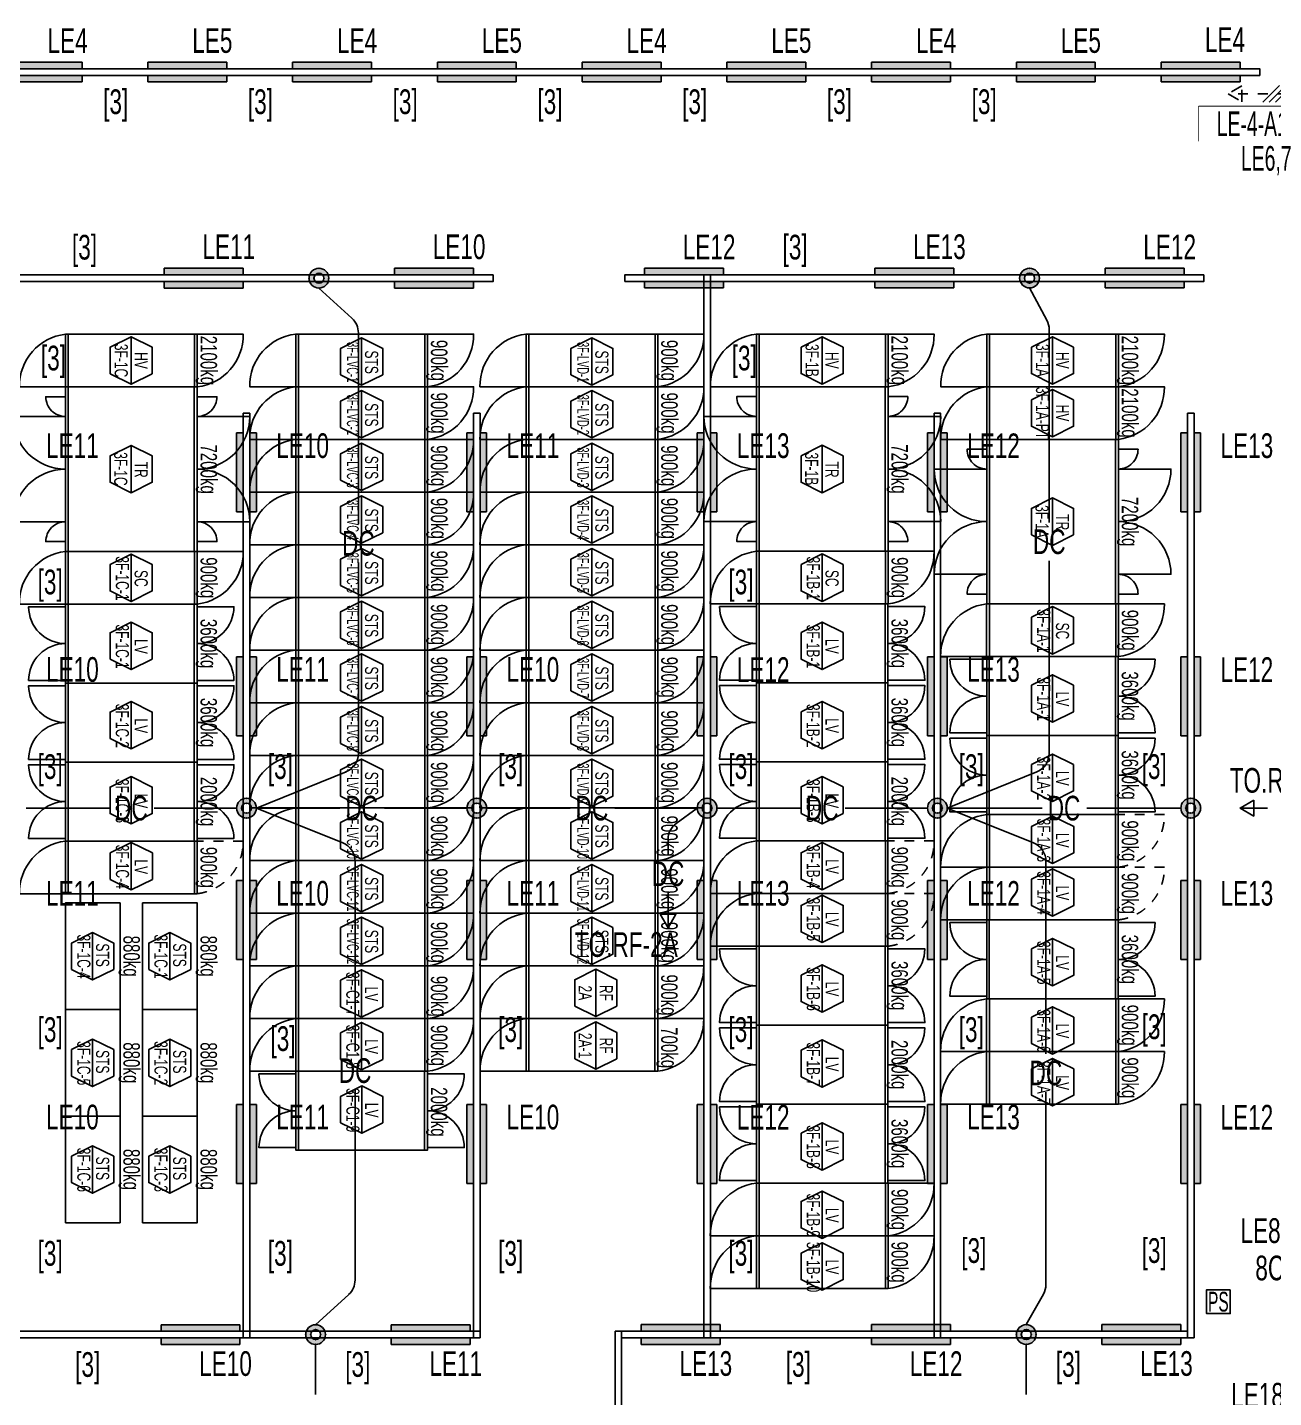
# Model space of a CAD drawing. Header units: millimetres. Extents: x 86947 to 500447, y -530175 to 1059536.
# Drawn here: x 290569 to 309510, y 400693 to 421509 of the extents above; entities that cross this region are included whole.
import ezdxf
from ezdxf.enums import TextEntityAlignment as Align

# ---------------------------------------------------------------- set-up
doc = ezdxf.new("R2010")
doc.units = ezdxf.units.MM
doc.header["$LTSCALE"] = 150
doc.set_wipeout_variables(frame=1)
doc.linetypes.add('D1', pattern=[3, 1, -1, 1])
for name, color, linetype in [('------01 Distribution Panel', 3, 'Continuous'), ('------03 Lighting Fixture', 3, 'Continuous'), ('------04 Lighting Switch', 2, 'Continuous'), ('------04 Number of Strands (가닥수)', 1, 'Continuous'), ('-----23 Concealed or Exposed Wire', 4, 'D1'), ('-----25 Emergency Lighting Embeded Wire in Ceiling or Wall', 1, 'Continuous'), ('-----28 Race Way', 1, 'Continuous'), ('-----33 Equipment', 5, 'Continuous'), ('-----36 Dimension', 1, 'Continuous')]:
    doc.layers.add(name, color=color, linetype=linetype)
doc.styles.add('ELEC', font='Dotum.ttf')

# ---------------------------------------------------------------- blocks, each defined once
blk = doc.blocks.new('STS-R')
blk.add_lwpolyline([(886994, -128588), (888614, -128588), (888614, -129418), (886994, -129418), (886994, -128588)])
blk = doc.blocks.new('전기실 장비배치')
at = {"layer": '-----33 Equipment'}
for p, q in [((116495, 498403, 0), (116495, 499203, 0)), ((118413, 498403, 0), (118413, 499203, 0)), ((119994, 498405, 0), (119994, 499205, 0)), ((121914, 498405, 0), (121914, 499205, 0)), ((123494, 498405, 0), (123494, 499205, 0)), ((125414, 498405, 0), (125414, 499205, 0)), ((126996, 498405), (126996, 499205)), ((128914, 498405), (128914, 499205)), ((130496, 498405), (130496, 499205)), ((132414, 498405), (132414, 499205)), ((116495, 495903, 0), (116495, 498403, 0)), ((118409, 495903, 0), (118409, 498403, 0)), ((119994, 497605, 0), (119994, 498405, 0)), ((121914, 497605, 0), (121914, 498405, 0)), ((123494, 497605, 0), (123494, 498405, 0)), ((125414, 497605, 0), (125414, 498405, 0)), ((126996, 495905), (126996, 498405)), ((128910, 495905), (128910, 498405)), ((130496, 497605), (130496, 498405)), ((132414, 497605), (132414, 498405)), ((119994, 496805, 0), (119994, 497605, 0)), ((121914, 496805, 0), (121914, 497605, 0)), ((123494, 496805, 0), (123494, 497605, 0)), ((125414, 496805, 0), (125414, 497605, 0)), ((130496, 495105), (130496, 497605)), ((132410, 495105), (132410, 497605)), ((119994, 496005, 0), (119994, 496805, 0)), ((121914, 496005, 0), (121914, 496805, 0)), ((123494, 496005, 0), (123494, 496805, 0)), ((125414, 496005, 0), (125414, 496805, 0)), ((116493, 495103, 0), (116493, 495903, 0)), ((118413, 495103, 0), (118413, 495903, 0)), ((119994, 495205, 0), (119994, 496005, 0)), ((121914, 495205, 0), (121914, 496005, 0)), ((123494, 495205, 0), (123494, 496005, 0)), ((125414, 495205, 0), (125414, 496005, 0)), ((126994, 495105), (126994, 495905)), ((128914, 495105), (128914, 495905)), ((116492, 495103, 0), (116492, 493903, 0)), ((118410, 495103, 0), (118410, 493903, 0)), ((119994, 494405, 0), (119994, 495205, 0)), ((121914, 494405, 0), (121914, 495205, 0)), ((123494, 494405, 0), (123494, 495205, 0)), ((125414, 494405, 0), (125414, 495205, 0)), ((126993, 495105), (126993, 493905)), ((128911, 495105), (128911, 493905)), ((130494, 494305), (130494, 495105)), ((132414, 494305), (132414, 495105)), ((119994, 493605, 0), (119994, 494405, 0)), ((121914, 493605, 0), (121914, 494405, 0)), ((123494, 493605, 0), (123494, 494405, 0)), ((125414, 493605, 0), (125414, 494405, 0)), ((130493, 494305), (130493, 493105)), ((132411, 494305), (132411, 493105)), ((116492, 493903, 0), (116492, 492703, 0)), ((118410, 493903, 0), (118410, 492703, 0)), ((126993, 493905), (126993, 492705)), ((128911, 493905), (128911, 492705)), ((119994, 492805, 0), (119994, 493605, 0)), ((121914, 492805, 0), (121914, 493605, 0)), ((123494, 492805, 0), (123494, 493605, 0)), ((125414, 492805, 0), (125414, 493605, 0)), ((130493, 493105), (130493, 491905)), ((132411, 493105), (132411, 491905)), ((119994, 492005, 0), (119994, 492805, 0)), ((121914, 492005, 0), (121914, 492805, 0)), ((123494, 492005, 0), (123494, 492805, 0)), ((125414, 492005, 0), (125414, 492805, 0)), ((116492, 492703, 0), (116492, 491503, 0)), ((118410, 492703, 0), (118410, 491503, 0)), ((126993, 492705), (126993, 491505)), ((128911, 492705), (128911, 491505)), ((119994, 491205, 0), (119994, 492005, 0)), ((121914, 491205, 0), (121914, 492005, 0)), ((123494, 491205, 0), (123494, 492005, 0)), ((125414, 491205, 0), (125414, 492005, 0)), ((130495, 491105, 0), (130495, 491905, 0)), ((132413, 491105, 0), (132413, 491905, 0)), ((116494, 490703, 0), (116494, 491503, 0)), ((118412, 490703, 0), (118412, 491503, 0)), ((126995, 490705), (126995, 491505)), ((128913, 490705), (128913, 491505)), ((119994, 490405, 0), (119994, 491205, 0)), ((121914, 490405, 0), (121914, 491205, 0)), ((123494, 490405, 0), (123494, 491205, 0)), ((125414, 490405, 0), (125414, 491205, 0)), ((130495, 490305, 0), (130495, 491105, 0)), ((132413, 490305, 0), (132413, 491105, 0)), ((126995, 489905), (126995, 490705)), ((128913, 489905), (128913, 490705)), ((119994, 489605, 0), (119994, 490405, 0)), ((121914, 489605, 0), (121914, 490405, 0)), ((123494, 489605, 0), (123494, 490405, 0)), ((125414, 489605, 0), (125414, 490405, 0)), ((130493, 490305, 0), (130493, 489105, 0)), ((132411, 490305, 0), (132411, 489105, 0)), ((126993, 489905), (126993, 488705)), ((128911, 489905), (128911, 488705)), ((119994, 488805, 0), (119994, 489605, 0)), ((121914, 488805, 0), (121914, 489605, 0)), ((123493, 489605, 0), (123493, 488805, 0)), ((125411, 489605, 0), (125411, 488805, 0)), ((130494, 488305, 0), (130494, 489105, 0)), ((132414, 488305, 0), (132414, 489105, 0)), ((119994, 488005, 0), (119994, 488805, 0)), ((121914, 488005, 0), (121914, 488805, 0)), ((123493, 488805, 0), (123493, 488005, 0)), ((125411, 488805, 0), (125411, 488005, 0)), ((126993, 488705), (126993, 487505)), ((128911, 488705), (128911, 487505)), ((130494, 487505, 0), (130494, 488305, 0)), ((132414, 487505, 0), (132414, 488305, 0)), ((119993, 488005, 0), (119993, 486805, 0)), ((121911, 488005, 0), (121911, 486805, 0)), ((126993, 487505), (126993, 486305)), ((128911, 487505), (128911, 486305)), ((126994, 485505), (126994, 486305)), ((128914, 485505), (128914, 486305)), ((126994, 484705), (126994, 485505)), ((128914, 484705), (128914, 485505))]:
    blk.add_line(p, q, dxfattribs=at)
at = {"layer": '-----33 Equipment', "elevation": 0}
for points in [[(116453, 499203, 0.385743), (115753, 498403), (116453, 498403)], [(118453, 498403, 0.385743), (119153, 499203), (118453, 499203)], [(119952, 499205, 0.385743), (119252, 498405), (119952, 498405)], [(121954, 498405, 0.385743), (122654, 499205), (121954, 499205)], [(123452, 499205, 0.385743), (122752, 498405), (123452, 498405)], [(125454, 498405, 0.385743), (126154, 499205), (125454, 499205)], [(130454, 499205, 0.385743), (129754, 498405), (130454, 498405)], [(132454, 498405, 0.385743), (133154, 499205), (132454, 499205)], [(119952, 498405, 0.385743), (119252, 497605), (119952, 497605)], [(121954, 497605, 0.385743), (122654, 498405), (121954, 498405)], [(123452, 498405, 0.385743), (122752, 497605), (123452, 497605)], [(125454, 497605, 0.385743), (126154, 498405), (125454, 498405)], [(130454, 498405, 0.385743), (129754, 497605), (130454, 497605)], [(132454, 497605, 0.385743), (133154, 498405), (132454, 498405)], [(116453, 496053), (116153, 496053, -0.414214), (116453, 496353), (115653, 496353, -0.414214), (116453, 497153, -0.414214), (115653, 497953), (116453, 497953, -0.414214), (116153, 498253), (116453, 498253)], [(118453, 496053), (118753, 496053, 0.414214), (118453, 496353), (119253, 496353, 0.414214), (118453, 497153, 0.414214), (119253, 497953), (118453, 497953, 0.414214), (118753, 498253), (118453, 498253)], [(119952, 497605, 0.385743), (119252, 496805), (119952, 496805)], [(121954, 496805, 0.385743), (122654, 497605), (121954, 497605)], [(125454, 496805, 0.385743), (126154, 497605), (125454, 497605)], [(130454, 495255), (130154, 495255, -0.414214), (130454, 495555), (129654, 495555, -0.414214), (130454, 496355, -0.414214), (129654, 497155), (130454, 497155, -0.414214), (130154, 497455), (130454, 497455)], [(132454, 495255), (132754, 495255, 0.414214), (132454, 495555), (133254, 495555, 0.414214), (132454, 496355, 0.414214), (133254, 497155), (132454, 497155, 0.414214), (132754, 497455), (132454, 497455)], [(119952, 496805, 0.385743), (119252, 496005), (119952, 496005)], [(121954, 496005, 0.385743), (122654, 496805), (121954, 496805)], [(123452, 496805, 0.385743), (122752, 496005), (123452, 496005)], [(125454, 496005, 0.385743), (126154, 496805), (125454, 496805)], [(116451, 495903, 0.385743), (115751, 495103), (116451, 495103)], [(118453, 495103, 0.385743), (119153, 495903), (118453, 495903)], [(119952, 496005, 0.385743), (119252, 495205), (119952, 495205)], [(121954, 495205, 0.385743), (122654, 496005), (121954, 496005)], [(123452, 496005, 0.385743), (122752, 495205), (123452, 495205)], [(125454, 495205, 0.385743), (126154, 496005), (125454, 496005)], [(116452, 495063), (115892, 495063), (115892, 495063, 0.414214), (116452, 494503, 0.414214), (115892, 493943), (116452, 493943)], [(118452, 493943), (119012, 493943, 0.414214), (118452, 494503, 0.414214), (119012, 495063), (118452, 495063)], [(119952, 495205, 0.385743), (119252, 494405), (119952, 494405)], [(121954, 494405, 0.385743), (122654, 495205), (121954, 495205)], [(123452, 495205, 0.385743), (122752, 494405), (123452, 494405)], [(125454, 494405, 0.385743), (126154, 495205), (125454, 495205)], [(130452, 495105, 0.385743), (129752, 494305), (130452, 494305)], [(132454, 494305, 0.385743), (133154, 495105), (132454, 495105)], [(119952, 494405, 0.385743), (119252, 493605), (119952, 493605)], [(121954, 493605, 0.385743), (122654, 494405), (121954, 494405)], [(123452, 494405, 0.385743), (122752, 493605), (123452, 493605)], [(125454, 493605, 0.385743), (126154, 494405), (125454, 494405)], [(130453, 494265), (129893, 494265), (129893, 494265, 0.414214), (130453, 493705, 0.414214), (129893, 493145), (130453, 493145)], [(132453, 493145), (133013, 493145, 0.414214), (132453, 493705, 0.414214), (133013, 494265), (132453, 494265)], [(116452, 492743), (115892, 492743, -0.414214), (116452, 493303, -0.414214), (115892, 493863), (115892, 493863), (116452, 493863)], [(118452, 492743), (119012, 492743, 0.414214), (118452, 493303, 0.414214), (119012, 493863), (118452, 493863)], [(119952, 493605, 0.385743), (119252, 492805), (119952, 492805)], [(121954, 492805, 0.385743), (122654, 493605), (121954, 493605)], [(123452, 493605, 0.385743), (122752, 492805), (123452, 492805)], [(125454, 492805, 0.385743), (126154, 493605), (125454, 493605)], [(130453, 491945), (129893, 491945, -0.414214), (130453, 492505, -0.414214), (129893, 493065), (129893, 493065), (130453, 493065)], [(132453, 491945), (133013, 491945, 0.414214), (132453, 492505, 0.414214), (133013, 493065), (132453, 493065)], [(119952, 492805, 0.385743), (119252, 492005), (119952, 492005)], [(121954, 492005, 0.385743), (122654, 492805), (121954, 492805)], [(123452, 492805, 0.385743), (122752, 492005), (123452, 492005)], [(125454, 492005, 0.385743), (126154, 492805), (125454, 492805)], [(116452, 491543), (115892, 491543, -0.414214), (116452, 492103, -0.414214), (115892, 492663), (115892, 492663), (116452, 492663)], [(118452, 491543), (119012, 491543, 0.414214), (118452, 492103, 0.414214), (119012, 492663), (118452, 492663)], [(119952, 492005, 0.385743), (119252, 491205), (119952, 491205)], [(121954, 491205, 0.385743), (122654, 492005), (121954, 492005)], [(123452, 492005, 0.385743), (122752, 491205), (123452, 491205)], [(125454, 491205, 0.385743), (126154, 492005), (125454, 492005)], [(130453, 491905, 0.385743), (129753, 491105), (130453, 491105)], [(116452, 491503, 0.385743), (115752, 490703), (116452, 490703)], [(119952, 491205, 0.385743), (119252, 490405), (119952, 490405)], [(121954, 490405, 0.385743), (122654, 491205), (121954, 491205)], [(123452, 491205, 0.385743), (122752, 490405), (123452, 490405)], [(125454, 490405, 0.385743), (126154, 491205), (125454, 491205)], [(130453, 491105, 0.385743), (129753, 490305), (130453, 490305)], [(119952, 490405, 0.385743), (119252, 489605), (119993, 489605)], [(121954, 489605, 0.385743), (122654, 490405), (121954, 490405)], [(123452, 490405, 0.385743), (122752, 489605), (123452, 489605)], [(125454, 489605, 0.385743), (126154, 490405), (125454, 490405)], [(130453, 489145), (129893, 489145, -0.414214), (130453, 489705, -0.414214), (129893, 490265), (129893, 490265), (130453, 490265)], [(132453, 489145), (133013, 489145, 0.414214), (132453, 489705, 0.414214), (133013, 490265), (132453, 490265)], [(119952, 489605, 0.385743), (119252, 488805), (119952, 488805)], [(121954, 488805, 0.385743), (122654, 489605), (121954, 489605)], [(123453, 489605, 0.385743), (122753, 488805), (123453, 488805)], [(125453, 488805, 0.385743), (126153, 489605), (125453, 489605)], [(130452, 489105, 0.385743), (129752, 488305), (130452, 488305)], [(132454, 488305, 0.385743), (133154, 489105), (132454, 489105)], [(119952, 488805, 0.385743), (119252, 488005), (119952, 488005)], [(121954, 488005, 0.385743), (122654, 488805), (121954, 488805)], [(123453, 488805, 0.385743), (122753, 488005), (123453, 488005)], [(125453, 488005, 0.385743), (126153, 488805), (125453, 488805)], [(130452, 488305, 0.385743), (129752, 487505), (130452, 487505)], [(132454, 487505, 0.385743), (133154, 488305), (132454, 488305)], [(119953, 486845), (119393, 486845, -0.414214), (119953, 487405, -0.414214), (119393, 487965), (119393, 487965), (119953, 487965)], [(121953, 487965), (122513, 487965, -0.414214), (121953, 487405, -0.414214), (122513, 486845), (121953, 486845)]]:
    blk.add_lwpolyline(points, format="xyb", dxfattribs=at)
for points in [[(118453, 498403), (118453, 499203), (116453, 499203), (116453, 498403)], [(121954, 498405), (121954, 499205), (119952, 499205), (119952, 498405)], [(125454, 498405), (125454, 499205), (123452, 499205), (123452, 498405)], [(128954, 498405), (128954, 499205), (126954, 499205), (126954, 498405)], [(132454, 498405), (132454, 499205), (130454, 499205), (130454, 498405)], [(116453, 495903), (116453, 498403), (118453, 498403), (118453, 495903)], [(121954, 497605), (121954, 498405), (119952, 498405), (119952, 497605)], [(125454, 497605), (125454, 498405), (123452, 498405), (123452, 497605)], [(126954, 495905), (126954, 498405), (128954, 498405), (128954, 495905)], [(132454, 497605), (132454, 498405), (130454, 498405), (130454, 497605)], [(121954, 496805), (121954, 497605), (119952, 497605), (119952, 496805)], [(125454, 496805), (125454, 497605), (123452, 497605), (123452, 496805)], [(130454, 495105), (130454, 497605), (132454, 497605), (132454, 495105)], [(121954, 496005), (121954, 496805), (119952, 496805), (119952, 496005)], [(125454, 496005), (125454, 496805), (123452, 496805), (123452, 496005)], [(118453, 495103), (118453, 495903), (116451, 495903), (116451, 495103)], [(121954, 495205), (121954, 496005), (119952, 496005), (119952, 495205)], [(125454, 495205), (125454, 496005), (123452, 496005), (123452, 495205)], [(128954, 495105), (128954, 495905), (126952, 495905), (126952, 495105)], [(116452, 495103), (116452, 493903), (118452, 493903), (118452, 495103)], [(121954, 494405), (121954, 495205), (119952, 495205), (119952, 494405)], [(125454, 494405), (125454, 495205), (123452, 495205), (123452, 494405)], [(126953, 495105), (126953, 493905), (128953, 493905), (128953, 495105)], [(132454, 494305), (132454, 495105), (130452, 495105), (130452, 494305)], [(121954, 493605), (121954, 494405), (119952, 494405), (119952, 493605)], [(125454, 493605), (125454, 494405), (123452, 494405), (123452, 493605)], [(130453, 494305), (130453, 493105), (132453, 493105), (132453, 494305)], [(116452, 493903), (116452, 492703), (118452, 492703), (118452, 493903)], [(126953, 493905), (126953, 492705), (128953, 492705), (128953, 493905)], [(121954, 492805), (121954, 493605), (119952, 493605), (119952, 492805)], [(125454, 492805), (125454, 493605), (123452, 493605), (123452, 492805)], [(130453, 493105), (130453, 491905), (132453, 491905), (132453, 493105)], [(121954, 492005), (121954, 492805), (119952, 492805), (119952, 492005)], [(125454, 492005), (125454, 492805), (123452, 492805), (123452, 492005)], [(116452, 492703), (116452, 491503), (118452, 491503), (118452, 492703)], [(126953, 492705), (126953, 491505), (128953, 491505), (128953, 492705)], [(121954, 491205), (121954, 492005), (119952, 492005), (119952, 491205)], [(125454, 491205), (125454, 492005), (123452, 492005), (123452, 491205)], [(132453, 491105), (132453, 491905), (130453, 491905), (130453, 491105)], [(118452, 490703), (118452, 491503), (116452, 491503), (116452, 490703)], [(128953, 490705), (128953, 491505), (126953, 491505), (126953, 490705)], [(121954, 490405), (121954, 491205), (119952, 491205), (119952, 490405)], [(125454, 490405), (125454, 491205), (123452, 491205), (123452, 490405)], [(132453, 490305), (132453, 491105), (130453, 491105), (130453, 490305)], [(128953, 489905), (128953, 490705), (126953, 490705), (126953, 489905)], [(121954, 489605), (121954, 490405), (119952, 490405), (119952, 489605)], [(125454, 489605), (125454, 490405), (123452, 490405), (123452, 489605)], [(130453, 490305), (130453, 489105), (132453, 489105), (132453, 490305)], [(126953, 489905), (126953, 488705), (128953, 488705), (128953, 489905)], [(121954, 488805), (121954, 489605), (119952, 489605), (119952, 488805)], [(123453, 489605), (123453, 488805), (125453, 488805), (125453, 489605)], [(132454, 488305), (132454, 489105), (130452, 489105), (130452, 488305)], [(121954, 488005), (121954, 488805), (119952, 488805), (119952, 488005)], [(123453, 488805), (123453, 488005), (125453, 488005), (125453, 488805)], [(126953, 488705), (126953, 487505), (128953, 487505), (128953, 488705)], [(132454, 487505), (132454, 488305), (130452, 488305), (130452, 487505)], [(119953, 488005), (119953, 486805), (121953, 486805), (121953, 488005)], [(126953, 487505), (126953, 486305), (128953, 486305), (128953, 487505)], [(128954, 485505), (128954, 486305), (126952, 486305), (126952, 485505)], [(128954, 484705), (128954, 485505), (126952, 485505), (126952, 484705)]]:
    blk.add_lwpolyline(points, close=True, dxfattribs=at)
at = {"layer": '-----33 Equipment'}
for points in [[(126954, 499205, 0.385743), (126254, 498405), (126954, 498405)], [(128954, 498405, 0.385743), (129654, 499205), (128954, 499205)], [(126954, 496055), (126654, 496055, -0.414214), (126954, 496355), (126154, 496355, -0.414214), (126954, 497155, -0.414214), (126154, 497955), (126954, 497955, -0.414214), (126654, 498255), (126954, 498255)], [(128954, 496055), (129254, 496055, 0.414214), (128954, 496355), (129754, 496355, 0.414214), (128954, 497155, 0.414214), (129754, 497955), (128954, 497955, 0.414214), (129254, 498255), (128954, 498255)], [(126952, 495905, 0.385743), (126252, 495105), (126952, 495105)], [(128954, 495105, 0.385743), (129654, 495905), (128954, 495905)], [(126953, 495065), (126393, 495065), (126393, 495065, 0.414214), (126953, 494505, 0.414214), (126393, 493945), (126953, 493945)], [(128953, 493945), (129513, 493945, 0.414214), (128953, 494505, 0.414214), (129513, 495065), (128953, 495065)], [(126953, 492745), (126393, 492745, -0.414214), (126953, 493305, -0.414214), (126393, 493865), (126393, 493865), (126953, 493865)], [(128953, 492745), (129513, 492745, 0.414214), (128953, 493305, 0.414214), (129513, 493865), (128953, 493865)], [(126953, 491545), (126393, 491545, -0.414214), (126953, 492105, -0.414214), (126393, 492665), (126393, 492665), (126953, 492665)], [(128953, 491545), (129513, 491545, 0.414214), (128953, 492105, 0.414214), (129513, 492665), (128953, 492665)], [(126953, 491505, 0.385743), (126253, 490705), (126953, 490705)], [(126953, 490705, 0.385743), (126253, 489905), (126953, 489905)], [(126953, 488745), (126393, 488745, -0.414214), (126953, 489305, -0.414214), (126393, 489865), (126393, 489865), (126953, 489865)], [(128953, 488745), (129513, 488745, 0.414214), (128953, 489305, 0.414214), (129513, 489865), (128953, 489865)], [(126953, 487545), (126393, 487545, -0.414214), (126953, 488105, -0.414214), (126393, 488665), (126393, 488665), (126953, 488665)], [(128953, 487545), (129513, 487545, 0.414214), (128953, 488105, 0.414214), (129513, 488665), (128953, 488665)], [(126953, 486345), (126393, 486345, -0.414214), (126953, 486905, -0.414214), (126393, 487465), (126393, 487465), (126953, 487465)], [(128953, 486345), (129513, 486345, 0.414214), (128953, 486905, 0.414214), (129513, 487465), (128953, 487465)], [(126952, 486305, 0.385743), (126252, 485505), (126952, 485505)], [(128954, 485505, 0.385743), (129654, 486305), (128954, 486305)], [(126952, 485505, 0.385743), (126252, 484705), (126952, 484705)], [(128954, 484705, 0.385743), (129654, 485505), (128954, 485505)]]:
    blk.add_lwpolyline(points, format="xyb", dxfattribs=at)
at = {"layer": '-----33 Equipment', "elevation": 0}
for points in [[(117451, 498443), (117451, 499163), (117771, 499004), (117771, 498603), (117451, 498443), (117131, 498603), (117131, 499004), (117451, 499163)], [(120953, 498427), (120953, 499147), (121273, 498987), (121273, 498586), (120953, 498427), (120633, 498586), (120633, 498987), (120953, 499147)], [(124453, 498427), (124453, 499147), (124773, 498987), (124773, 498586), (124453, 498427), (124133, 498586), (124133, 498987), (124453, 499147)], [(131454, 498445), (131454, 499165), (131774, 499005), (131774, 498605), (131454, 498445), (131134, 498605), (131134, 499005), (131454, 499165)], [(120953, 497627), (120953, 498347), (121273, 498187), (121273, 497786), (120953, 497627), (120633, 497786), (120633, 498187), (120953, 498347)], [(124453, 497627), (124453, 498347), (124773, 498187), (124773, 497786), (124453, 497627), (124133, 497786), (124133, 498187), (124453, 498347)], [(131454, 497645), (131454, 498365), (131774, 498205), (131774, 497805), (131454, 497645), (131134, 497805), (131134, 498205), (131454, 498365)], [(117451, 496793), (117451, 497513), (117771, 497354), (117771, 496953), (117451, 496793), (117131, 496953), (117131, 497354), (117451, 497513)], [(120953, 496827), (120953, 497547), (121273, 497387), (121273, 496986), (120953, 496827), (120633, 496986), (120633, 497387), (120953, 497547)], [(124453, 496827), (124453, 497547), (124773, 497387), (124773, 496986), (124453, 496827), (124133, 496986), (124133, 497387), (124453, 497547)], [(120953, 496027), (120953, 496747), (121273, 496587), (121273, 496186), (120953, 496027), (120633, 496186), (120633, 496587), (120953, 496747)], [(122752, 496805), (123452, 496805)], [(124453, 496027), (124453, 496747), (124773, 496587), (124773, 496186), (124453, 496027), (124133, 496186), (124133, 496587), (124453, 496747)], [(131454, 495995), (131454, 496715), (131774, 496555), (131774, 496155), (131454, 495995), (131134, 496155), (131134, 496555), (131454, 496715)], [(117451, 495142), (117451, 495862), (117771, 495703), (117771, 495302), (117451, 495142), (117131, 495302), (117131, 495703), (117451, 495862)], [(120953, 495227), (120953, 495947), (121273, 495787), (121273, 495386), (120953, 495227), (120633, 495386), (120633, 495787), (120953, 495947)], [(124453, 495227), (124453, 495947), (124773, 495787), (124773, 495386), (124453, 495227), (124133, 495386), (124133, 495787), (124453, 495947)], [(120953, 494427), (120953, 495147), (121273, 494987), (121273, 494586), (120953, 494427), (120633, 494586), (120633, 494987), (120953, 495147)], [(124453, 494427), (124453, 495147), (124773, 494987), (124773, 494586), (124453, 494427), (124133, 494586), (124133, 494987), (124453, 495147)], [(131454, 494344), (131454, 495064), (131774, 494904), (131774, 494504), (131454, 494344), (131134, 494504), (131134, 494904), (131454, 495064)], [(117450, 494107), (117450, 494827), (117770, 494668), (117770, 494267), (117450, 494107), (117130, 494267), (117130, 494668), (117450, 494827)], [(120953, 493627), (120953, 494347), (121273, 494187), (121273, 493786), (120953, 493627), (120633, 493786), (120633, 494187), (120953, 494347)], [(124453, 493627), (124453, 494347), (124773, 494187), (124773, 493786), (124453, 493627), (124133, 493786), (124133, 494187), (124453, 494347)], [(131453, 493309), (131453, 494029), (131773, 493869), (131773, 493468), (131453, 493309), (131133, 493468), (131133, 493869), (131453, 494029)], [(117450, 492903), (117450, 493623), (117770, 493463), (117770, 493062), (117450, 492903), (117130, 493062), (117130, 493463), (117450, 493623)], [(120953, 492827), (120953, 493547), (121273, 493387), (121273, 492986), (120953, 492827), (120633, 492986), (120633, 493387), (120953, 493547)], [(124453, 492827), (124453, 493547), (124773, 493387), (124773, 492986), (124453, 492827), (124133, 492986), (124133, 493387), (124453, 493547)], [(120953, 492027), (120953, 492747), (121273, 492587), (121273, 492186), (120953, 492027), (120633, 492186), (120633, 492587), (120953, 492747)], [(124453, 492027), (124453, 492747), (124773, 492587), (124773, 492186), (124453, 492027), (124133, 492186), (124133, 492587), (124453, 492747)], [(131453, 492104), (131453, 492824), (131773, 492664), (131773, 492264), (131453, 492104), (131133, 492264), (131133, 492664), (131453, 492824)], [(117450, 491762), (117450, 492482), (117770, 492322), (117770, 491921), (117450, 491762), (117130, 491921), (117130, 492322), (117450, 492482)], [(120953, 491227), (120953, 491947), (121273, 491787), (121273, 491386), (120953, 491227), (120633, 491386), (120633, 491787), (120953, 491947)], [(124453, 491227), (124453, 491947), (124773, 491787), (124773, 491386), (124453, 491227), (124133, 491386), (124133, 491787), (124453, 491947)], [(131455, 491163), (131455, 491883), (131775, 491724), (131775, 491323), (131455, 491163), (131135, 491323), (131135, 491724), (131455, 491883)], [(117452, 490762), (117452, 491482), (117772, 491322), (117772, 490921), (117452, 490762), (117132, 490921), (117132, 491322), (117452, 491482)], [(120953, 490427), (120953, 491147), (121273, 490987), (121273, 490586), (120953, 490427), (120633, 490586), (120633, 490987), (120953, 491147)], [(124453, 490427), (124453, 491147), (124773, 490987), (124773, 490586), (124453, 490427), (124133, 490586), (124133, 490987), (124453, 491147)], [(131455, 490363), (131455, 491083), (131775, 490924), (131775, 490523), (131455, 490363), (131135, 490523), (131135, 490924), (131455, 491083)], [(120953, 489627), (120953, 490347), (121273, 490187), (121273, 489786), (120953, 489627), (120633, 489786), (120633, 490187), (120953, 490347)], [(124453, 489627), (124453, 490347), (124773, 490187), (124773, 489786), (124453, 489627), (124133, 489786), (124133, 490187), (124453, 490347)], [(116865, 490113), (116865, 489393), (116545, 489553), (116545, 489954), (116865, 490113), (117185, 489954), (117185, 489553), (116865, 489393)], [(118037, 490113), (118037, 489393), (117717, 489553), (117717, 489954), (118037, 490113), (118357, 489954), (118357, 489553), (118037, 489393)], [(131455, 489304), (131455, 490024), (131775, 489864), (131775, 489464), (131455, 489304), (131135, 489464), (131135, 489864), (131455, 490024)], [(120953, 488827), (120953, 489547), (121273, 489387), (121273, 488986), (120953, 488827), (120633, 488986), (120633, 489387), (120953, 489547)], [(124511, 489556), (124511, 488836), (124191, 488996), (124191, 489396), (124511, 489556), (124831, 489396), (124831, 488996), (124511, 488836)], [(131455, 488266), (131455, 488986), (131775, 488827), (131775, 488426), (131455, 488266), (131135, 488426), (131135, 488827), (131455, 488986)], [(120953, 488027), (120953, 488747), (121273, 488587), (121273, 488186), (120953, 488027), (120633, 488186), (120633, 488587), (120953, 488747)], [(124511, 488756), (124511, 488036), (124191, 488196), (124191, 488596), (124511, 488756), (124831, 488596), (124831, 488196), (124511, 488036)], [(116865, 488493), (116865, 487773), (116545, 487933), (116545, 488334), (116865, 488493), (117185, 488334), (117185, 487933), (116865, 487773)], [(118037, 488493), (118037, 487773), (117717, 487933), (117717, 488334), (118037, 488493), (118357, 488334), (118357, 487933), (118037, 487773)], [(131455, 487480), (131455, 488200), (131775, 488041), (131775, 487640), (131455, 487480), (131135, 487640), (131135, 488041), (131455, 488200)], [(120954, 487063), (120954, 487783), (121274, 487624), (121274, 487223), (120954, 487063), (120634, 487223), (120634, 487624), (120954, 487783)], [(116865, 486873), (116865, 486153), (116545, 486313), (116545, 486714), (116865, 486873), (117185, 486714), (117185, 486313), (116865, 486153)], [(118037, 486873), (118037, 486153), (117717, 486313), (117717, 486714), (118037, 486873), (118357, 486714), (118357, 486313), (118037, 486153)]]:
    blk.add_lwpolyline(points, dxfattribs=at)
at = {"layer": '-----33 Equipment'}
for points in [[(127952, 498445), (127952, 499165), (128272, 499005), (128272, 498605), (127952, 498445), (127632, 498605), (127632, 499005), (127952, 499165)], [(127952, 496795), (127952, 497515), (128272, 497355), (128272, 496955), (127952, 496795), (127632, 496955), (127632, 497355), (127952, 497515)], [(127952, 495144), (127952, 495864), (128272, 495704), (128272, 495304), (127952, 495144), (127632, 495304), (127632, 495704), (127952, 495864)], [(127951, 494109), (127951, 494829), (128271, 494669), (128271, 494268), (127951, 494109), (127631, 494268), (127631, 494669), (127951, 494829)], [(127951, 492904), (127951, 493624), (128271, 493464), (128271, 493064), (127951, 492904), (127631, 493064), (127631, 493464), (127951, 493624)], [(127951, 491763), (127951, 492483), (128271, 492324), (128271, 491923), (127951, 491763), (127631, 491923), (127631, 492324), (127951, 492483)], [(127953, 490763), (127953, 491483), (128273, 491324), (128273, 490923), (127953, 490763), (127633, 490923), (127633, 491324), (127953, 491483)], [(127953, 489963), (127953, 490683), (128273, 490524), (128273, 490123), (127953, 489963), (127633, 490123), (127633, 490524), (127953, 490683)], [(127953, 488904), (127953, 489624), (128273, 489464), (128273, 489064), (127953, 488904), (127633, 489064), (127633, 489464), (127953, 489624)], [(127953, 487763), (127953, 488483), (128273, 488324), (128273, 487923), (127953, 487763), (127633, 487923), (127633, 488324), (127953, 488483)], [(127953, 486504), (127953, 487224), (128273, 487064), (128273, 486664), (127953, 486504), (127633, 486664), (127633, 487064), (127953, 487224)], [(127953, 485466), (127953, 486186), (128273, 486027), (128273, 485626), (127953, 485466), (127633, 485626), (127633, 486027), (127953, 486186)], [(127953, 484680), (127953, 485400), (128273, 485241), (128273, 484840), (127953, 484680), (127633, 484840), (127633, 485241), (127953, 485400)]]:
    blk.add_lwpolyline(points, dxfattribs=at)
at = {"layer": '-----33 Equipment', "linetype": 'D1', "elevation": 0}
for points in [[(132453, 491105, 0.385743), (133153, 491905), (132453, 491905)], [(118452, 490703, 0.385743), (119152, 491503), (118452, 491503)], [(132453, 490305, 0.385743), (133153, 491105), (132453, 491105)]]:
    blk.add_lwpolyline(points, format="xyb", dxfattribs=at)
at = {"layer": '-----33 Equipment', "linetype": 'D1'}
for points in [[(128953, 490705, 0.385743), (129653, 491505), (128953, 491505)], [(128953, 489905, 0.385743), (129653, 490705), (128953, 490705)]]:
    blk.add_lwpolyline(points, format="xyb", dxfattribs=at)
at = {"layer": '-----33 Equipment'}
blk.add_arc((123543, 496819, 0), 791, 96.6265, 181.0016, dxfattribs=at)
at = {"layer": '-----33 Equipment', "rotation": 90.00000000000001}
for p in [(-12136, -398050, 0), (-10964, -398050, 0), (-12136, -399670, 0), (-10964, -399670, 0), (-12136, -401290, 0), (-10964, -401290, 0)]:
    blk.add_blockref('STS-R', p, dxfattribs=at)
at = {"layer": '-----33 Equipment', "style": 'ELEC', "width": 0.7}
for s, p in [('2100kg', (129100, 498805)), ('2100kg', (132600, 498805)), ('2100kg', (118599, 498804, 0)), ('900kg', (122100, 498805, 0)), ('900kg', (125600, 498805, 0)), ('2100kg', (132600, 498005)), ('900kg', (122100, 498005, 0)), ('900kg', (125600, 498005, 0)), ('7200kg', (118599, 497153, 0)), ('900kg', (122100, 497205, 0)), ('900kg', (125600, 497205, 0)), ('7200kg', (129100, 497155)), ('900kg', (122100, 496405, 0)), ('900kg', (125600, 496405, 0)), ('7200kg', (132600, 496355)), ('900kg', (122100, 495605, 0)), ('900kg', (125600, 495605, 0)), ('900kg', (118599, 495503, 0)), ('900kg', (129100, 495505)), ('900kg', (122100, 494791, 0)), ('900kg', (125600, 494791, 0)), ('900kg', (132600, 494705)), ('3600kg', (118598, 494503, 0)), ('3600kg', (129099, 494505)), ('900kg', (122100, 493991, 0)), ('900kg', (125600, 493991, 0)), ('3600kg', (132599, 493705)), ('3600kg', (118598, 493303, 0)), ('3600kg', (129099, 493305)), ('900kg', (122100, 493177, 0)), ('900kg', (125600, 493177, 0)), ('3600kg', (132599, 492505)), ('900kg', (122100, 492391, 0)), ('900kg', (125600, 492391, 0)), ('2000kg', (118598, 492103, 0)), ('2000kg', (129099, 492105)), ('900kg', (122100, 491577, 0)), ('900kg', (125600, 491577, 0)), ('900kg', (132599, 491505, 0)), ('900kg', (118598, 491103, 0)), ('900kg', (129099, 491105)), ('900kg', (122100, 490777, 0)), ('900kg', (125600, 490777, 0)), ('900kg', (132599, 490705, 0)), ('900kg', (129099, 490305)), ('900kg', (122100, 489964, 0)), ('900kg', (125600, 489964, 0)), ('880kg', (117426, 489754, 0)), ('880kg', (118598, 489754, 0)), ('3600kg', (132599, 489705, 0)), ('3600kg', (129099, 489305)), ('900kg', (122100, 489144, 0)), ('900kg', (125599, 489164, 0)), ('900kg', (132600, 488705, 0)), ('900kg', (122100, 488397, 0)), ('700kg', (125599, 488364, 0)), ('880kg', (117426, 488134, 0)), ('880kg', (118598, 488134, 0)), ('2000kg', (129099, 488105)), ('900kg', (132600, 487905, 0)), ('2000kg', (122099, 487388, 0)), ('3600kg', (129099, 486905)), ('880kg', (117426, 486514, 0)), ('880kg', (118598, 486514, 0)), ('900kg', (129100, 485905)), ('900kg', (129100, 485105))]:
    blk.add_text(s, height=250, rotation=270, dxfattribs=at).set_placement(p, align=Align.MIDDLE)
at = {"layer": '-----33 Equipment', "style": 'ELEC'}
for s, height, width, p in [('3F-1C', 200, 0.7, (117299, 498803, 0)), ('3F-LVC-1', 180, 0.6, (120819, 498778, 0)), ('3F-LVD-1', 180, 0.6, (124319, 498778, 0)), ('3F-1B', 200, 0.7, (127800, 498805)), ('3F-1A', 200, 0.7, (131302, 498805)), ('HV', 200, 0.7, (117602, 498803, 0)), ('STS', 200, 0.7, (121104, 498778, 0)), ('STS', 200, 0.7, (124604, 498778, 0)), ('HV', 200, 0.7, (128103, 498805)), ('HV', 200, 0.7, (131605, 498805)), ('3F-1A-PT', 200, 0.7, (131302, 498005)), ('3F-LVC-2', 180, 0.6, (120819, 497978, 0)), ('STS', 200, 0.7, (121104, 497978, 0)), ('3F-LVD-2', 180, 0.6, (124319, 497978, 0)), ('STS', 200, 0.7, (124604, 497978, 0)), ('HV', 200, 0.7, (131605, 498005)), ('3F-1C', 200, 0.7, (117292, 497156, 0)), ('3F-LVC-3', 180, 0.6, (120819, 497178, 0)), ('STS', 200, 0.7, (121104, 497178, 0)), ('3F-LVD-3', 180, 0.6, (124319, 497178, 0)), ('STS', 200, 0.7, (124604, 497178, 0)), ('3F-1B', 200, 0.7, (127793, 497157)), ('TR', 200, 0.7, (117602, 497144, 0)), ('TR', 200, 0.7, (128103, 497146)), ('3F-LVC-4', 180, 0.6, (120819, 496378, 0)), ('3F-LVD-4', 180, 0.6, (124319, 496378, 0)), ('STS', 200, 0.7, (121104, 496378, 0)), ('STS', 200, 0.7, (124604, 496378, 0)), ('3F-1A', 200, 0.7, (131295, 496357)), ('TR', 200, 0.7, (131605, 496346)), ('3F-LVC-5', 180, 0.6, (120819, 495578, 0)), ('3F-LVD-5', 180, 0.6, (124319, 495578, 0)), ('3F-1C-1', 200, 0.7, (117317, 495493, 0)), ('STS', 200, 0.7, (121104, 495578, 0)), ('STS', 200, 0.7, (124604, 495578, 0)), ('3F-1B-1', 200, 0.7, (127818, 495495)), ('SC', 200, 0.7, (117602, 495493, 0)), ('SC', 200, 0.7, (128103, 495495)), ('3F-LVC-6', 180, 0.6, (120819, 494778, 0)), ('3F-LVD-6', 180, 0.6, (124319, 494778, 0)), ('3F-1A-1', 200, 0.7, (131320, 494695)), ('STS', 200, 0.7, (121104, 494778, 0)), ('STS', 200, 0.7, (124604, 494778, 0)), ('SC', 200, 0.7, (131605, 494695)), ('3F-1C-1', 200, 0.7, (117316, 494458, 0)), ('3F-1B-1', 200, 0.7, (127817, 494460)), ('LV', 200, 0.7, (117601, 494458, 0)), ('LV', 200, 0.7, (128102, 494460)), ('3F-LVC-7', 180, 0.6, (120819, 493978, 0)), ('3F-LVD-7', 180, 0.6, (124319, 493978, 0)), ('STS', 200, 0.7, (121104, 493978, 0)), ('STS', 200, 0.7, (124604, 493978, 0)), ('3F-1A-1', 200, 0.7, (131319, 493660)), ('LV', 200, 0.7, (131604, 493660)), ('3F-1C-2', 200, 0.7, (117316, 493253, 0)), ('3F-1B-2', 200, 0.7, (127817, 493255)), ('LV', 200, 0.7, (117601, 493253, 0)), ('3F-LVC-8', 180, 0.6, (120819, 493178, 0)), ('STS', 200, 0.7, (121104, 493178, 0)), ('3F-LVD-8', 180, 0.6, (124319, 493178, 0)), ('STS', 200, 0.7, (124604, 493178, 0)), ('LV', 200, 0.7, (128102, 493255)), ('3F-1A-2', 200, 0.7, (131319, 492455)), ('3F-LVC-9', 180, 0.6, (120819, 492378, 0)), ('STS', 200, 0.7, (121104, 492378, 0)), ('3F-LVD-9', 180, 0.6, (124319, 492378, 0)), ('STS', 200, 0.7, (124604, 492378, 0)), ('LV', 200, 0.7, (131604, 492455)), ('3F-1C-3', 200, 0.7, (117316, 492112, 0)), ('3F-1B-3', 200, 0.7, (127817, 492114)), ('LV', 200, 0.7, (117601, 492112, 0)), ('LV', 200, 0.7, (128102, 492114)), ('3F-LVC-10', 180, 0.6, (120819, 491578, 0)), ('3F-LVD-10', 180, 0.6, (124319, 491578, 0)), ('STS', 200, 0.7, (121104, 491578, 0)), ('STS', 200, 0.7, (124604, 491578, 0)), ('3F-1A-3', 200, 0.7, (131321, 491514, 0)), ('LV', 200, 0.7, (131606, 491514, 0)), ('3F-1C-4', 200, 0.7, (117318, 491112, 0)), ('3F-1B-4', 200, 0.7, (127819, 491114)), ('LV', 200, 0.7, (117603, 491112, 0)), ('3F-LVC-11', 180, 0.6, (120819, 490778, 0)), ('3F-LVD-11', 180, 0.6, (124319, 490778, 0)), ('LV', 200, 0.7, (128104, 491114)), ('STS', 200, 0.7, (121104, 490778, 0)), ('STS', 200, 0.7, (124604, 490778, 0)), ('3F-1A-4', 200, 0.7, (131321, 490714, 0)), ('3F-1B-5', 200, 0.7, (127819, 490314)), ('LV', 200, 0.7, (131606, 490714, 0)), ('3F-LVC-12', 180, 0.6, (120819, 489978, 0)), ('3F-LVD-12', 180, 0.6, (124319, 489978, 0)), ('LV', 200, 0.7, (128104, 490314)), ('3F-1C-4', 200, 0.7, (116731, 489748, 0)), ('3F-1C-1', 200, 0.7, (117903, 489748, 0)), ('STS', 200, 0.7, (121104, 489978, 0)), ('STS', 200, 0.7, (124604, 489978, 0)), ('STS', 200, 0.7, (117016, 489770, 0)), ('STS', 200, 0.7, (118188, 489770, 0)), ('3F-1A-5', 200, 0.7, (131321, 489655, 0)), ('LV', 200, 0.7, (131606, 489655, 0)), ('3F-C1-7', 200, 0.7, (120819, 489178, 0)), ('3F-1B-6', 200, 0.7, (127819, 489255)), ('LV', 200, 0.7, (121104, 489178, 0)), ('2A', 200, 0.7, (124351, 489196, 0)), ('RF', 200, 0.7, (124671, 489196, 0)), ('LV', 200, 0.7, (128104, 489255)), ('3F-1A-6', 200, 0.7, (131321, 488617, 0)), ('3F-C1-8', 200, 0.7, (120819, 488378, 0)), ('2A-1', 200, 0.7, (124351, 488396, 0)), ('LV', 200, 0.7, (131606, 488617, 0)), ('3F-1C-5', 200, 0.7, (116731, 488128, 0)), ('3F-1C-2', 200, 0.7, (117903, 488128, 0)), ('LV', 200, 0.7, (121104, 488378, 0)), ('RF', 200, 0.7, (124671, 488396, 0)), ('3F-1B-7', 200, 0.7, (127819, 488114)), ('STS', 200, 0.7, (117016, 488150, 0)), ('STS', 200, 0.7, (118188, 488150, 0)), ('LV', 200, 0.7, (128104, 488114)), ('3F-1A-7', 200, 0.7, (131321, 487831, 0)), ('LV', 200, 0.7, (131606, 487831, 0)), ('3F-C1-9', 200, 0.7, (120820, 487414, 0)), ('LV', 200, 0.7, (121105, 487414, 0)), ('3F-1B-8', 200, 0.7, (127819, 486855)), ('LV', 200, 0.7, (128104, 486855)), ('3F-1C-6', 200, 0.7, (116731, 486508, 0)), ('STS', 200, 0.7, (117016, 486530, 0)), ('3F-1C-3', 200, 0.7, (117903, 486508, 0)), ('STS', 200, 0.7, (118188, 486530, 0)), ('3F-1B-9', 200, 0.7, (127819, 485817)), ('LV', 200, 0.7, (128104, 485817)), ('3F-1B-10', 200, 0.7, (127819, 485031)), ('LV', 200, 0.7, (128104, 485031))]:
    blk.add_text(s, height=height, rotation=270, dxfattribs=dict(at, width=width)).set_placement(p, align=Align.MIDDLE_CENTER)
blk = doc.blocks.new('D01')
at = {"linetype": 'Continuous'}
blk.add_circle((0, 0), 150, dxfattribs=at)
for p in [(-150, 0), (0, 150), (150, 0), (0, -150)]:
    blk.add_point(p)
blk = doc.blocks.new('E01')
h = blk.add_hatch(color=256)
edge = h.paths.add_edge_path(flags=17)
edge.add_arc((0, 0), 75, 0, 360)
edge = h.paths.add_edge_path()
edge.add_arc((0, 0), 150, 0, 360)
blk.add_blockref('D01', (0, 0))
at = {"xscale": 0.5, "yscale": 0.5, "zscale": 0.5}
blk.add_blockref('D01', (0, 0), dxfattribs=at)
blk = doc.blocks.new('*U16')
blk.add_lwpolyline([(150, 0), (-150, 0), (-150, -300), (150, -300)], close=True)
at = {"style": 'ELEC', "width": 0.6}
blk.add_text('PS', height=250, dxfattribs=at).set_placement((0, -150), align=Align.MIDDLE)
blk = doc.blocks.new('E17')
h = blk.add_hatch(color=256)
h.paths.add_polyline_path([(600, 100), (-600, 100), (-600, 0), (600, 0)])
h.paths.add_polyline_path([(600, -100), (-600, -100), (-600, -200), (600, -200)])
for p, q in [((-600, 100), (600, 100)), ((-600, 100), (-600, 0)), ((600, 100), (600, 0)), ((600, 100), (600, 0)), ((-600, -100), (-600, -200)), ((-600, -200), (600, -200)), ((600, -100), (600, -200))]:
    blk.add_line(p, q)
blk = doc.blocks.new('O07')
blk.add_lwpolyline([(0, -100), (173, 0), (0, 100)], close=True)
blk = doc.blocks.new('*U45')
at = {"color": 0}
for p, q in [((-186, -106), (26, 106)), ((-106, -106), (106, 106)), ((-26, -106), (186, 106))]:
    blk.add_line(p, q, dxfattribs=at)

msp = doc.modelspace()

# ---------------------------------------------------------------- linework, layer by layer
at = {"layer": '------01 Distribution Panel', "color": 1, "elevation": 0}
msp.add_lwpolyline([(308371, 419782), (310426, 419782), (310426, 420307), (308371, 420307)], close=True, dxfattribs=at)
at = {"layer": '-----23 Concealed or Exposed Wire', "elevation": 0}
msp.add_lwpolyline([(310320, 420500), (308820, 420500)], dxfattribs=at)
at = {"layer": '-----25 Emergency Lighting Embeded Wire in Ceiling or Wall'}
for p, q in [((295000, 417549), (295502, 417090)), ((305800, 417550), (306064, 417059)), ((295599, 416869), (295599, 413963)), ((306099, 416917), (306099, 413987)), ((295599, 413381), (295599, 410476)), ((306099, 413405), (306099, 410476)), ((294049, 409648), (295412, 410197)), ((304549, 409648), (305912, 410197)), ((290550, 409647), (291816, 409647)), ((292497, 409648), (293749, 409648)), ((294049, 409648), (295316, 409648)), ((294049, 409648), (295362, 409120)), ((295996, 409648), (297249, 409648)), ((297549, 409648), (298816, 409648)), ((299496, 409648), (300749, 409648)), ((300749, 409648), (300430, 409417)), ((301049, 409648), (302316, 409648)), ((302996, 409648), (304249, 409648)), ((304549, 409648), (305991, 409648)), ((304549, 409648), (305862, 409120)), ((306672, 409648), (308100, 409648)), ((309417, 409648), (309000, 409648)), ((300306, 409174), (300306, 408942)), ((295549, 405952), (295549, 408841)), ((306049, 405916), (306049, 408841)), ((300306, 408360), (300306, 407827)), ((295549, 402480), (295549, 405370)), ((306049, 402410), (306049, 405335)), ((294950, 401800), (295452, 402259)), ((305750, 401801), (306011, 402262)), ((294950, 401500), (294950, 400741)), ((305750, 400742), (305750, 401501))]:
    msp.add_line(p, q, dxfattribs=at)
for centre, start, end in [((295299, 416869), 0, 47.5584), ((305799, 416917), 0, 28.2303), ((295299, 410476), 291.9399, 0), ((305799, 410476), 291.9399, 0), ((300606, 409174), 125.9111, 180), ((295249, 408841), 0, 68.0601), ((305749, 408841), 0, 68.0601), ((295249, 402480), 312.4416, 0), ((305749, 402410), 330.5368, 0)]:
    msp.add_arc(centre, 300, start, end, dxfattribs=at)
at = {"layer": '-----28 Race Way', "elevation": 0}
for points in [[(276700, 420780), (309300, 420780), (309300, 420880), (276700, 420880)], [(297650, 417749), (297650, 417649), (288850, 417649), (288850, 417749)], [(308450, 417750), (308450, 417650), (299650, 417650), (299650, 417750)], [(300849, 417750), (300949, 417750), (300949, 401602), (300849, 401602)], [(293849, 415648), (293949, 415648), (293949, 401602), (293849, 401602)], [(297349, 415648), (297449, 415648), (297449, 401602), (297349, 401602)], [(304349, 415648), (304449, 415648), (304449, 401602), (304349, 401602)], [(308200, 415648), (308300, 415648), (308300, 401602), (308200, 401602)], [(297449, 401702), (297449, 401602), (288800, 401600), (288800, 401700)], [(299500, 401701), (299600, 401701), (299600, 399201), (299500, 399201)], [(308200, 401702), (308200, 401602), (299600, 401601), (299600, 401701)]]:
    msp.add_lwpolyline(points, close=True, dxfattribs=at)

# ---------------------------------------------------------------- block references
at = {"layer": '------03 Lighting Fixture', "color": 3, "xscale": -1}
for p, rotation in [((290800, 420780), 180), ((293000, 420780), 180), ((295200, 420780), 180), ((297400, 420780), 180), ((299600, 420780), 180), ((301800, 420780), 180), ((304000, 420780), 180), ((306200, 420780), 180), ((308400, 420780), 180), ((293250, 417649), 180), ((296750, 417649), 180), ((300550, 417650), 180), ((304050, 417650), 180), ((307550, 417650), 180), ((293849, 414747), 90), ((297349, 414747), 90), ((300849, 414747), 90), ((304349, 414747), 90), ((308200, 414747), 90), ((293849, 411347), 90), ((297349, 411347), 90), ((300849, 411347), 90), ((304349, 411347), 90), ((308200, 411347), 90), ((293849, 407947), 90), ((297349, 407947), 90), ((300849, 407947), 90), ((304349, 407947), 90), ((308200, 407947), 90), ((293849, 404547), 90), ((297349, 404547), 90), ((300849, 404547), 90), ((304349, 404547), 90), ((308200, 404547), 90), ((293200, 401600), 180), ((296700, 401600), 180), ((300500, 401601), 180), ((304000, 401601), 180), ((307500, 401601), 180)]:
    msp.add_blockref('E17', p, dxfattribs=dict(at, rotation=rotation))
at = {"layer": '------03 Lighting Fixture'}
for p in [(295000, 417699), (305800, 417700), (293899, 409648), (297399, 409648), (300899, 409648), (304399, 409648), (308250, 409648), (294950, 401650), (305750, 401651)]:
    msp.add_blockref('E01', p, dxfattribs=at)
at = {"layer": '------04 Lighting Switch', "xscale": 1.2, "yscale": 1.2, "zscale": 1.2}
msp.add_blockref('*U16', (308670, 402330), dxfattribs=at)
at = {"layer": '-----23 Concealed or Exposed Wire', "xscale": 1.199999999953434, "yscale": 1.199999999953434, "zscale": 1.199999999953434, "rotation": 180}
msp.add_blockref('O07', (309028, 420500), dxfattribs=at)
at = {"layer": '-----25 Emergency Lighting Embeded Wire in Ceiling or Wall', "xscale": 1.199999999953434, "yscale": 1.199999999953434, "zscale": 1.199999999953434}
for p, rotation in [((309208, 409648), 180), ((300306, 408035), 270)]:
    msp.add_blockref('O07', p, dxfattribs=dict(at, rotation=rotation))
at = {"layer": '-----36 Dimension'}
msp.add_blockref('전기실 장비배치', (174696, -82355), dxfattribs=at)

# ---------------------------------------------------------------- texts
at = {"layer": '------04 Lighting Switch', "style": 'ELEC', "width": 0.7}
for s, p in [('LE4', (291180, 421307)), ('LE5', (293380, 421307)), ('LE4', (295580, 421307)), ('LE5', (297780, 421307)), ('LE4', (299980, 421307)), ('LE5', (302180, 421307)), ('LE4', (304380, 421307)), ('LE5', (306580, 421307)), ('LE4', (308771, 421321)), ('LE11', (293630, 418176)), ('LE10', (297130, 418176)), ('LE12', (300930, 418177)), ('LE13', (304430, 418177)), ('LE12', (307930, 418177)), ('LE11', (291253, 415155)), ('LE10', (294752, 415155)), ('LE11', (298252, 415155)), ('LE13', (301752, 415155)), ('LE12', (305252, 415155)), ('LE13', (309103, 415155)), ('LE10', (291253, 411755)), ('LE11', (294752, 411755)), ('LE10', (298252, 411755)), ('LE12', (301752, 411755)), ('LE13', (305252, 411755)), ('LE12', (309103, 411755)), ('LE11', (291253, 408355)), ('LE10', (294752, 408355)), ('LE11', (298252, 408355)), ('LE13', (301752, 408355)), ('LE12', (305252, 408355)), ('LE13', (309103, 408355)), ('LE10', (291253, 404955)), ('LE11', (294752, 404955)), ('LE10', (298252, 404955)), ('LE12', (301752, 404955)), ('LE13', (305252, 404955)), ('LE12', (309103, 404955)), ('LE8~15', (309602, 403230)), ('8CCT', (309680, 402662)), ('LE10', (293580, 401210)), ('LE11', (297080, 401210)), ('LE13', (300880, 401211)), ('LE12', (304380, 401211)), ('LE13', (307880, 401211)), ('LE18~25', (309557, 400729, 0))]:
    msp.add_text(s, height=375, dxfattribs=at).set_placement(p, align=Align.MIDDLE)
at = {"layer": '-----25 Emergency Lighting Embeded Wire in Ceiling or Wall', "style": 'ELEC', "width": 0.7}
for s, p in [('DC', (295599, 413672)), ('DC', (306099, 413696)), ('TO.RF-2A', (309624, 410070)), ('DC', (292149, 409648)), ('DC', (295649, 409648)), ('DC', (299149, 409648)), ('DC', (302649, 409648)), ('DC', (306324, 409648)), ('DC', (300306, 408651)), ('TO.RF-2A', (299671, 407576)), ('DC', (295549, 405661)), ('DC', (306049, 405626))]:
    msp.add_text(s, height=375, dxfattribs=at).set_placement(p, align=Align.MIDDLE)
at = {"layer": '-----28 Race Way', "style": 'ELEC', "width": 0.7}
for p in [(291911, 420333), (294111, 420333), (296311, 420333), (298511, 420333), (300711, 420333), (302911, 420333), (305111, 420333), (291437, 418123), (302237, 418124), (290965, 416439), (301464, 416439), (290915, 413037), (301414, 413037), (290915, 410232), (294414, 410232), (297914, 410232), (301414, 410232), (304914, 410232), (307695, 410232), (290915, 406237), (294454, 406100, 0), (297914, 406237), (301414, 406237), (304914, 406237), (307695, 406280), (290915, 402837), (294414, 402837), (297914, 402837), (301414, 402837), (304954, 402880), (307695, 402880), (291486, 401149), (295591, 401149), (302286, 401150), (306391, 401150)]:
    msp.add_text('[3]', height=375, dxfattribs=at).set_placement(p, align=Align.MIDDLE)

# ---------------------------------------------------------------- next in the draw order: wipeouts: each hides what was drawn before it
at = {"color": 1}
msp.add_wipeout([(308371, 419782), (310426, 419782), (310426, 420307), (308371, 420307)], dxfattribs=at)

# ---------------------------------------------------------------- next in the draw order: block references
at = {"layer": '------04 Number of Strands (가닥수)', "xscale": 1.2, "yscale": 1.2, "zscale": 1.2}
msp.add_blockref('*U45', (309570, 420500), dxfattribs=at)

# ---------------------------------------------------------------- next in the draw order: wipeouts: each hides what was drawn before it
at = {"color": 1}
msp.add_wipeout([(308371, 419257), (310426, 419257), (310426, 419782), (308371, 419782)], dxfattribs=at)

# ---------------------------------------------------------------- next in the draw order: texts
at = {"style": 'ELEC', "width": 0.6}
for s, p in [('LE-4-A1-L3', (309398, 420044)), ('LE6,7', (309398, 419519))]:
    msp.add_text(s, height=375, dxfattribs=at).set_placement(p, align=Align.MIDDLE_CENTER)

doc.saveas('drawing.dxf')
